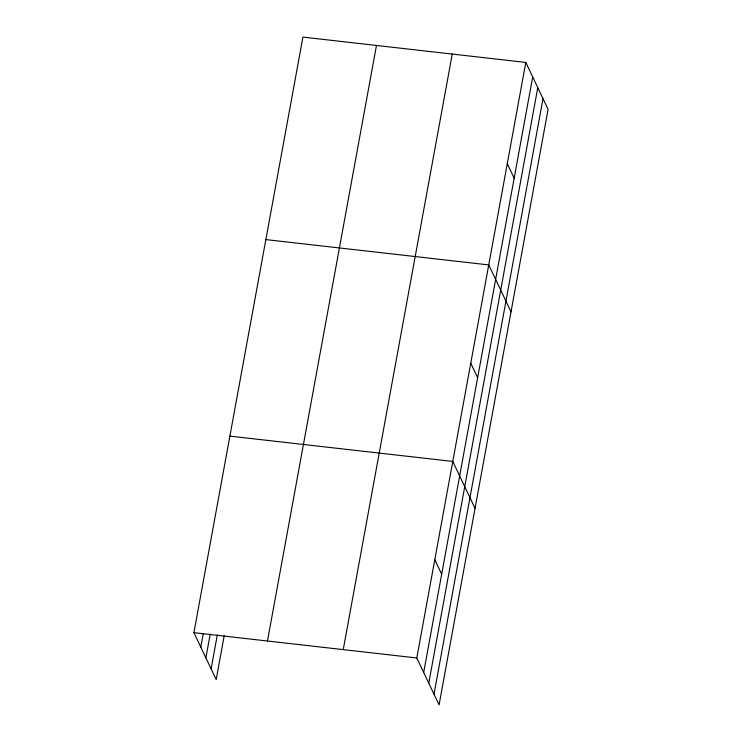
<?xml version="1.0" encoding="UTF-8"?>
<svg xmlns="http://www.w3.org/2000/svg" width="742" height="742" viewBox="0 0 742 742"><rect width="100%" height="100%" fill="white"/><g stroke="black" fill="none" stroke-linecap="round" stroke-linejoin="round"><path stroke-width="1.11" d="M224.251 635.523L216.191 679.579L193.912 632.657L302.922 37.1L525.809 62.421L548.088 109.343L439.078 704.9L416.8 657.978L525.809 62.421M200.804 647.163L203.28 633.612M205.877 657.857L210.218 634.141M211.108 668.885L217.313 634.994M267.463 641.014L376.472 45.457M343.24 649.621L452.258 54.064M423.682 672.484L532.7 76.927M428.765 683.178L537.774 87.621M433.996 694.206L543.005 98.649M265.859 239.592L488.746 264.913L511.025 311.835M229.89 436.12L452.768 461.441L475.047 508.363M193.912 632.657L416.8 657.978M507.278 163.667L514.16 178.173M470.753 363.181L477.644 377.687M434.784 559.709L441.666 574.215"/></g></svg>
